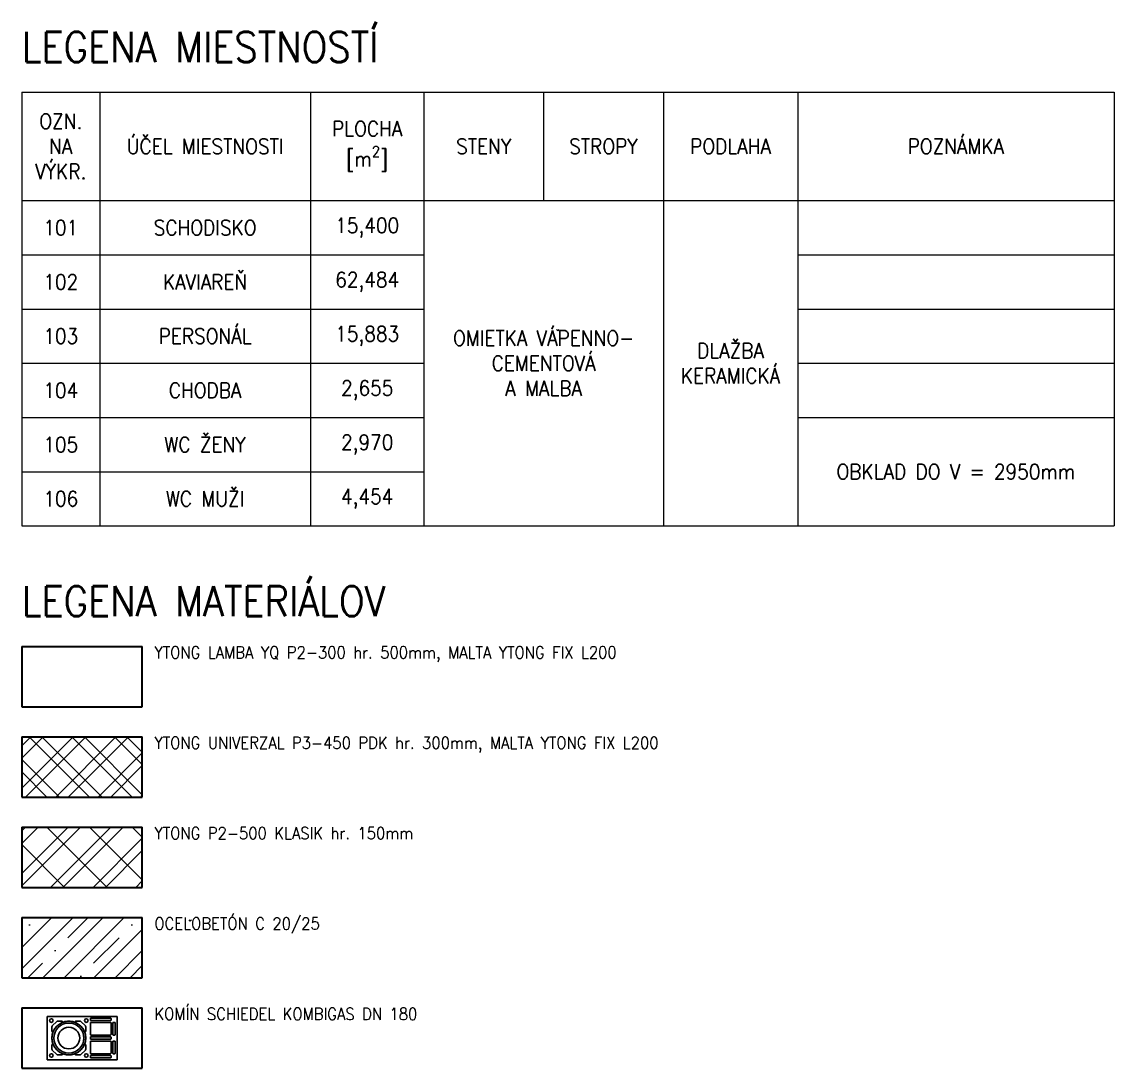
# Model space of a CAD drawing. Header units: inches. Extents: x 9237 to 46843, y 639 to 18394.
# Drawn here: x 37776 to 46843, y 6070 to 14753 of the extents above; entities that cross this region are included whole.
import ezdxf

# ---------------------------------------------------------------- set-up
doc = ezdxf.new("R2010")
doc.units = ezdxf.units.IN
doc.header["$LTSCALE"] = 0.25
doc.header["$MEASUREMENT"] = 0
for name, color, linetype, lineweight in [('0.18', 51, 'Continuous', 18), ('0.25', 255, 'Continuous', 25), ('0.35', 6, 'Continuous', 35), ('0.6', 10, 'Continuous', 60)]:
    doc.layers.add(name, color=color, linetype=linetype, lineweight=lineweight)
doc.styles.add('MyTextStyle', font='romans.shx', dxfattribs={"width": 0.9})

msp = doc.modelspace()

# ---------------------------------------------------------------- hatches: boundary and pattern name
at = {"layer": '0.18'}
h = msp.add_hatch(dxfattribs=at)
h.set_pattern_fill('MURIVOVYSOKAPEVNOST', color=256, scale=250, pattern_type=2)
h.set_pattern_definition([(45, (5950.6, -1969.33), (0, 353.5534), []), (45, (6200.6, -1969.33), (0, 353.5534), []), (135, (5950.6, -1969.33), (-353.5534, 3e-14), []), (135, (6200.6, -1969.33), (-353.5534, 3e-14), [])])
h.paths.add_polyline_path([(38776, 8320.1), (38776, 8820.1), (37776, 8820.1), (37776, 8320.1)])
at = {"layer": '0.18', "ltscale": 2}
h = msp.add_hatch(dxfattribs=at)
h.set_pattern_fill('MURIVOSTREDNAPEVNOST', color=256, scale=250, pattern_type=2)
h.set_pattern_definition([(45, (5950.6, -1969.33), (0, 353.5534), []), (45, (6200.6, -1969.33), (0, 353.5534), []), (135, (5950.6, -1969.33), (-353.5534, 3e-14), [])])
h.paths.add_polyline_path([(37776, 8070.1), (37776, 7570.1), (38776, 7570.1), (38776, 8070.1)])
h = msp.add_hatch(dxfattribs=at)
h.set_pattern_fill('BETONSVYSTUZOU', color=256, scale=300, pattern_type=2)
h.set_pattern_definition([(45, (6250.6, -1969.33), (0, 424.264), []), (45, (6550.6, -1969.33), (212.132, 636.396), [300, -150, 0, -150]), (45, (6850.6, -1969.33), (0, 424.264), [])])
h.paths.add_polyline_path([(37776, 7320.1), (37776, 6820.1), (38776, 6820.1), (38776, 7320.1)])

# ---------------------------------------------------------------- linework, layer by layer
for p, q in [((37776, 14170.1), (46842.9, 14170.1)), ((37776, 14170.1), (37776, 10570.1)), ((38422.6, 14170.1), (38422.6, 10570.1)), ((40172.5, 14170.1), (40172.5, 10570.1)), ((41113.2, 14170.1), (41113.2, 10570.1)), ((42107.4, 14170.1), (42107.4, 13270.1)), ((43101.7, 14170.1), (43101.7, 10570.1)), ((44216, 14170.1), (44216, 10570.1)), ((46842.9, 14170.1), (46842.9, 10570.1)), ((37776, 13270.1), (46842.9, 13270.1)), ((37776, 12820.1), (41113.2, 12820.1)), ((44216, 12820.1), (46842.9, 12820.1)), ((37776, 12370.1), (41113.2, 12370.1)), ((44216, 12370.1), (46842.9, 12370.1)), ((37776, 11920.1), (41113.2, 11920.1)), ((44216, 11920.1), (46842.9, 11920.1)), ((37776, 11470.1), (41113.2, 11470.1)), ((44216, 11470.1), (46842.9, 11470.1)), ((37776, 11020.1), (41113.2, 11020.1)), ((37776, 10570.1), (46842.9, 10570.1))]:
    msp.add_line(p, q, dxfattribs=at)
at = {"layer": '0.25', "ltscale": 2}
for p, q in [((42213.1, 12200.6), (42223.7, 12190)), ((42223.7, 12190), (42234.3, 12200.6))]:
    msp.add_line(p, q, dxfattribs=at)
at = {"layer": '0.25'}
for p, q in [((39163.5, 7300.7), (39174.1, 7290)), ((39174.1, 7290), (39184.7, 7300.7)), ((38065.3, 6457.2), (38028.9, 6420.7)), ((38106.7, 6460.1), (38072.4, 6460.1)), ((38117.2, 6453.8), (38113.7, 6457.2)), ((38218.2, 6457.2), (38214.7, 6453.8)), ((38259.5, 6460.1), (38225.2, 6460.1)), ((38303, 6420.7), (38266.6, 6457.2)), ((38026, 6413.7), (38026, 6379.4)), ((38028.9, 6372.3), (38032.3, 6368.9)), ((38299.6, 6368.9), (38303, 6372.3)), ((38306, 6379.4), (38306, 6413.7)), ((38026, 6260.8), (38026, 6226.6)), ((38032.3, 6271.3), (38028.9, 6267.9)), ((38303, 6267.9), (38299.6, 6271.3)), ((38306, 6226.6), (38306, 6260.8)), ((38028.9, 6219.5), (38065.3, 6183)), ((38072.4, 6180.1), (38106.7, 6180.1)), ((38113.7, 6183), (38117.2, 6186.5)), ((38214.7, 6186.5), (38218.2, 6183)), ((38225.2, 6180.1), (38259.5, 6180.1)), ((38266.6, 6183), (38303, 6219.5))]:
    msp.add_line(p, q, dxfattribs=at)
at = {"layer": '0.25', "ltscale": 5}
for p, q in [((37986, 6500.1), (38566, 6500.1)), ((37986, 6140.1), (37986, 6500.1)), ((38566, 6500.1), (38566, 6140.1)), ((38566, 6140.1), (37986, 6140.1))]:
    msp.add_line(p, q, dxfattribs=at)
at = {"layer": '0.25'}
for points in [[(38346, 6468.1), (38346, 6482.1, -0.414214), (38349, 6485.1), (38513, 6485.1, -0.414214), (38516, 6482.1), (38516, 6468.1, -0.414214), (38513, 6465.1), (38349, 6465.1, -0.414214)], [(38531, 6348.1), (38531, 6447.1, -0.414214), (38534, 6450.1), (38548, 6450.1, -0.414214), (38551, 6447.1), (38551, 6348.1, -0.414214), (38548, 6345.1), (38534, 6345.1, -0.414214)], [(38346, 6313.1), (38346, 6327.1, -0.414214), (38349, 6330.1), (38513, 6330.1, -0.414214), (38516, 6327.1), (38516, 6313.1, -0.414214), (38513, 6310.1), (38349, 6310.1, -0.414214)], [(38531, 6193.1), (38531, 6292.1, -0.414214), (38534, 6295.1), (38548, 6295.1, -0.414214), (38551, 6292.1), (38551, 6193.1, -0.414214), (38548, 6190.1), (38534, 6190.1, -0.414214)], [(38346, 6158.1), (38346, 6172.1, -0.414214), (38349, 6175.1), (38513, 6175.1, -0.414214), (38516, 6172.1), (38516, 6158.1, -0.414214), (38513, 6155.1), (38349, 6155.1, -0.414214)]]:
    msp.add_lwpolyline(points, format="xyb", close=True, dxfattribs=at)
at = {"layer": '0.25', "ltscale": 5}
for points in [[(38346, 6348.1), (38346, 6447.1, -0.414214), (38349, 6450.1), (38513, 6450.1, -0.414214), (38516, 6447.1), (38516, 6348.1, -0.414214), (38513, 6345.1), (38349, 6345.1, -0.414214)], [(38346, 6193.1), (38346, 6292.1, -0.414214), (38349, 6295.1), (38513, 6295.1, -0.414214), (38516, 6292.1), (38516, 6193.1, -0.414214), (38513, 6190.1), (38349, 6190.1, -0.414214)]]:
    msp.add_lwpolyline(points, format="xyb", close=True, dxfattribs=at)
at = {"layer": '0.25'}
for centre, radius in [((38021, 6465.1), 15), ((38166, 6320.1), 140), ((38311, 6465.1), 15), ((38166, 6320.1), 90), ((38021, 6175.1), 15), ((38311, 6175.1), 15)]:
    msp.add_circle(centre, radius, dxfattribs=at)
at = {"layer": '0.25', "ltscale": 1.3}
msp.add_circle((38166, 6320.1), 124.6, dxfattribs=at)
at = {"layer": '0.25'}
for centre, radius, start, end in [((38072.4, 6450.1), 10, 90, 135), ((38106.7, 6450.1), 10, 45, 90), ((38120, 6456.6), 4, 225, 288.6122), ((38166, 6320.1), 140, 90, 108.6122), ((38166, 6320.1), 140, 71.3878, 90), ((38211.9, 6456.6), 4, 251.3878, 315), ((38225.2, 6450.1), 10, 90, 135), ((38259.5, 6450.1), 10, 45, 90), ((38036, 6413.7), 10, 135, 180), ((38036, 6379.4), 10, 180, 225), ((38166, 6320.1), 140, 161.3878, 180), ((38029.5, 6366.1), 4, 341.3878, 45), ((38302.4, 6366.1), 4, 135, 198.6122), ((38166, 6320.1), 140, 0, 18.6122), ((38296, 6413.7), 10, 0, 45), ((38296, 6379.4), 10, 315, 0), ((38166, 6320.1), 140, 180, 198.6122), ((38036, 6260.8), 10, 135, 180), ((38029.5, 6274.2), 4, 315, 18.6122), ((38302.4, 6274.2), 4, 161.3878, 225), ((38166, 6320.1), 140, 341.3878, 0), ((38296, 6260.8), 10, 0, 45), ((38036, 6226.6), 10, 180, 225), ((38072.4, 6190.1), 10, 225, 270), ((38106.7, 6190.1), 10, 270, 315), ((38120, 6183.7), 4, 71.3878, 135), ((38166, 6320.1), 140, 251.3878, 270), ((38166, 6320.1), 140, 270, 288.6122), ((38211.9, 6183.7), 4, 45, 108.6122), ((38225.2, 6190.1), 10, 225, 270), ((38259.5, 6190.1), 10, 270, 315), ((38296, 6226.6), 10, 315, 0)]:
    msp.add_arc(centre, radius, start, end, dxfattribs=at)
at = {"layer": '0.35', "ltscale": 2}
for p, q in [((37776, 9570.1), (38776, 9570.1)), ((37776, 9570.1), (37776, 9070.1)), ((38776, 9070.1), (38776, 9570.1)), ((37776, 9070.1), (38776, 9070.1)), ((37776, 8820.1), (38776, 8820.1)), ((37776, 8820.1), (37776, 8320.1)), ((38776, 8320.1), (38776, 8820.1)), ((37776, 8320.1), (38776, 8320.1)), ((37776, 8070.1), (38776, 8070.1)), ((37776, 8070.1), (37776, 7570.1)), ((38776, 7570.1), (38776, 8070.1)), ((37776, 7570.1), (38776, 7570.1)), ((37776, 7320.1), (38776, 7320.1)), ((37776, 7320.1), (37776, 6820.1)), ((38776, 6820.1), (38776, 7320.1)), ((37776, 6820.1), (38776, 6820.1)), ((37776, 6570.1), (38776, 6570.1)), ((37776, 6570.1), (37776, 6070.1)), ((38776, 6070.1), (38776, 6570.1)), ((37776, 6070.1), (38776, 6070.1))]:
    msp.add_line(p, q, dxfattribs=at)

# ---------------------------------------------------------------- texts
at = {"layer": '0.25', "char_height": 125, "attachment_point": 5, "style": 'MyTextStyle'}
for s, width, heights, insert in [('{\\Fromans|c238;OZN.\\PNA\\PVÝKR.}', 393.071, [0], (38099.3, 13720.1)), ('\\A1;{\\Fromans|c238;PLOCHA\\P[m\\H0.7x;\\S2^ ;\\H1.42857x;]}', 393.071, [0], (40642.8, 13720.1)), ('{\\Fromans|c238;ÚČEL MIESTNOSTI}', 1584.961, [196.9], (39297.5, 13720.1)), ('{\\Fromans|c238;STENY}', 393.071, [0], (41610.3, 13720.1)), ('{\\Fromans|c238;STROPY}', 393.071, [0], (42604.5, 13720.1)), ('{\\Fromans|c238;PODLAHA}', 393.071, [0], (43658.8, 13720.1)), ('{\\Fromans|c238;POZNÁMKA}', 393.071, [0], (45529.4, 13720.1)), ('{\\Fromans|c238;SCHODISKO}', 1584.961, [196.9], (39297.5, 13045.1)), ('{\\Fromans|c238;KAVIAREŇ}', 1584.961, [196.9], (39297.5, 12595.1)), ('{\\Fromans|c238;PERSONÁL}', 1584.961, [196.9], (39297.5, 12145.1)), ('{\\Fromans|c238;CHODBA}', 1584.961, [196.9], (39297.5, 11695.1)), ('{\\Fromans|c238;WC ŽENY}', 1584.961, [196.9], (39297.5, 11245.1)), ('{\\Fromans|c238;OBKLAD DO V = 2950mm}', 2299.014, [0], (45529.4, 11020.1)), ('{\\Fromans|c238;WC MUŽI}', 1584.961, [196.9], (39297.5, 10795.1))]:
    msp.add_mtext_dynamic_manual_height_columns(s, width=width, gutter_width=500, heights=heights, dxfattribs=dict(at, insert=insert))
at = {"layer": '0.25', "ltscale": 2, "style": 'MyTextStyle'}
for s, width, heights, insert, char_height, attachment_point in [('{\\Fromans|c238;101}', 254.269, [0], (38099.3, 13045.1), 125, 5), ('{\\Fromans|c238;15,400}', 254.269, [0], (40642.8, 13045.1), 125, 5), ('{\\Fromans|c238;102}', 254.269, [0], (38099.3, 12595.1), 125, 5), ('{\\Fromans|c238;62,484}', 254.269, [0], (40642.8, 12595.1), 125, 5), ('{\\Fromans|c238;103}', 254.269, [0], (38099.3, 12145.1), 125, 5), ('{\\Fromans|c238;15,883}', 254.269, [0], (40642.8, 12145.1), 125, 5), ('{\\Fromans|c238;OMIETKA VÁPENNO-\\PCEMENTOVÁ\\PA MALBA}', 1683.932, [0], (42107.4, 11920.1), 125, 5), ('{\\Fromans|c238;DLAŽBA\\PKERAMICKÁ}', 495.942, [0], (43658.8, 11920.1), 125, 5), ('{\\Fromans|c238;104}', 254.269, [0], (38099.3, 11695.1), 125, 5), ('{\\Fromans|c238;2,655}', 254.269, [0], (40642.8, 11695.1), 125, 5), ('{\\Fromans|c238;105}', 254.269, [0], (38099.3, 11245.1), 125, 5), ('{\\Fromans|c238;2,970}', 254.269, [0], (40642.8, 11245.1), 125, 5), ('{\\Fromans|c238;106}', 254.269, [0], (38099.3, 10795.1), 125, 5), ('{\\Fromans|c238;4,454}', 254.269, [0], (40642.8, 10795.1), 125, 5), ('YTONG LAMBA YQ P2-300 {\\Fromans|c238;hr}. 500{\\Fromans|c238;mm}, MALTA YTONG FIX L200', 5339.999, [118.5], (38876, 9570.1), 100, 1), ('YTONG UNIVERZAL P3-450 PDK {\\Fromans|c238;hr}. 300{\\Fromans|c238;mm}, MALTA YTONG FIX L200', 5339.999, [0], (38876, 8820.1), 100, 1), ('YTONG P2-500 KLASIK {\\Fromans|c238;hr}. 150{\\Fromans|c238;mm}', 5339.999, [0], (38876, 8070.1), 100, 1), ('{\\FROMANS|C238;OCELOBETÓN C 20/25}', 5339.999, [0], (38876, 7320.1), 100, 1), ('KOMÍN SCHIEDEL KOMBIGAS{\\Fromans|c238; DN 180}', 5339.999, [215.7], (38876, 6570.1), 100, 1)]:
    msp.add_mtext_dynamic_manual_height_columns(s, width=width, gutter_width=500, heights=heights, dxfattribs=dict(at, insert=insert, char_height=char_height, attachment_point=attachment_point))
at = {"layer": '0.6', "ltscale": 2, "char_height": 250, "attachment_point": 7, "style": 'MyTextStyle'}
for s, insert in [('{\\FROMANS|C238;LEGENA MIESTNOSTÍ}', (37776, 14420.1)), ('{\\Fromans|c238;LEGENA MATERIÁLOV}', (37776, 9820.1))]:
    msp.add_mtext_dynamic_manual_height_columns(s, width=3444.891, gutter_width=500, heights=[0], dxfattribs=dict(at, insert=insert))

doc.saveas('drawing.dxf')
